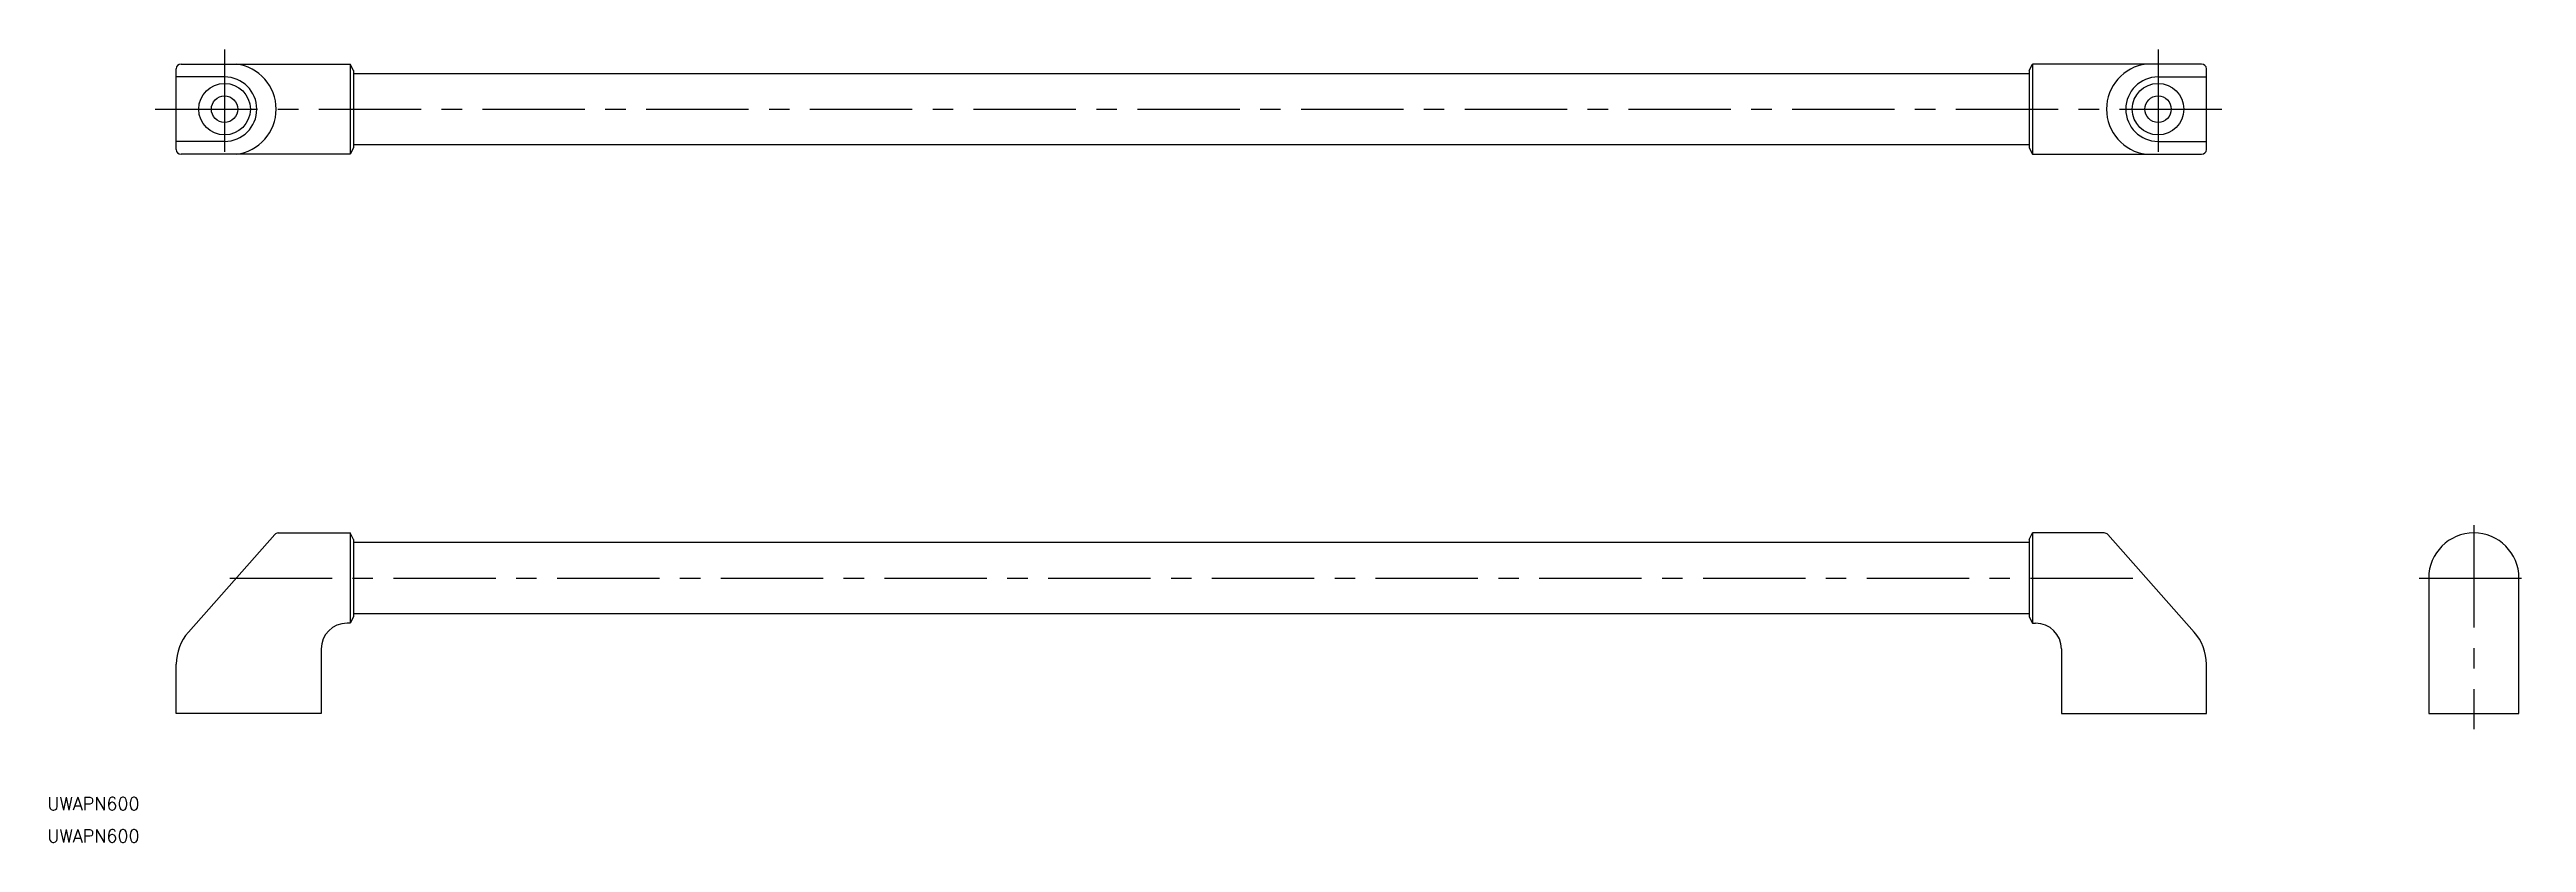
# Model space of a CAD drawing. Extents: x 11 to 779, y 10 to 256.
import ezdxf

# ---------------------------------------------------------------- set-up
doc = ezdxf.new("R2010")
doc.units = 0
doc.linetypes.add('CENTER', pattern=[50.8, 31.75, -6.35, 6.35, -6.35])
doc.layers.get('0').update_dxf_attribs({"linetype": 'CONTINUOUS'})
doc.layers.add('CENTER', color=1, linetype='CENTER')
doc.styles.get("Standard").update_dxf_attribs({"font": 'txt.shx'})

msp = doc.modelspace()

# ---------------------------------------------------------------- linework, layer by layer
at = {"color": 7, "linetype": 'CONTINUOUS'}
for p, q in [((50, 224.94), (50, 249.94)), ((65, 247.44), (50, 247.44)), ((51.5, 251.44), (104, 251.44)), ((104, 251.44), (104, 223.44)), ((105, 249.44), (104, 251.44)), ((105, 249.44), (105, 225.44)), ((625, 248.44), (105, 248.44)), ((625, 249.44), (626, 251.44)), ((625, 249.44), (625, 225.44)), ((626, 251.44), (626, 223.44)), ((678.5, 251.44), (626, 251.44)), ((665, 247.44), (680, 247.44)), ((680, 224.94), (680, 249.94)), ((65, 227.44), (50, 227.44)), ((104, 223.44), (51.5, 223.44)), ((105, 225.44), (104, 223.44)), ((105, 226.44), (625, 226.44)), ((625, 225.44), (626, 223.44)), ((626, 223.44), (678.5, 223.44)), ((665, 227.44), (680, 227.44)), ((80.55, 105.49), (53.77, 75.26)), ((81.68, 106), (104, 106)), ((105, 104), (104, 106)), ((104, 106), (104, 78)), ((105, 104), (105, 80)), ((625, 103), (105, 103)), ((625, 104), (626, 106)), ((625, 104), (625, 80)), ((626, 106), (626, 78)), ((648.32, 106), (626, 106)), ((649.45, 105.49), (676.23, 75.26)), ((749, 92), (749, 50)), ((777, 50), (777, 92)), ((104, 78), (103, 78)), ((105, 80), (104, 78)), ((105, 81), (625, 81)), ((625, 80), (626, 78)), ((626, 78), (627, 78)), ((95, 70), (95, 50)), ((635, 70), (635, 50)), ((50, 50), (50, 65.31)), ((680, 50), (680, 65.31)), ((95, 50), (50, 50)), ((635, 50), (680, 50)), ((749, 50), (777, 50))]:
    msp.add_line(p, q, dxfattribs=at)
for centre, radius in [((65, 237.44), 8), ((65, 237.44), 4.1), ((665, 237.44), 8), ((665, 237.44), 4.1)]:
    msp.add_circle(centre, radius, dxfattribs=at)
for centre, radius, start, end in [((51.5, 249.94), 1.5, 90, 180), ((65, 237.44), 10, 270, 90), ((66.9, 237.44), 14.1, 276.93646, 83.06354), ((663.1, 237.44), 14.1, 96.93646, 263.06354), ((665, 237.44), 10, 90, 270), ((678.5, 249.94), 1.5, 0, 90), ((51.5, 224.94), 1.5, 180, 270), ((678.5, 224.94), 1.5, 270, 0), ((81.68, 104.5), 1.5, 90, 138.46823), ((648.32, 104.5), 1.5, 41.53177, 90), ((763, 92), 14, 0, 180), ((103, 70), 8, 90, 180), ((627, 70), 8, 0, 90), ((65, 65.31), 15, 138.46823, 180), ((665, 65.31), 15, 0, 41.53177)]:
    msp.add_arc(centre, radius, start, end, dxfattribs=at)
at = {"layer": 'CENTER', "color": 1, "linetype": 'CENTER'}
for p, q in [((65, 255.92), (65, 218.6)), ((665, 255.92), (665, 218.6)), ((43.46, 237.44), (686.54, 237.44)), ((763, 108.38), (763, 45.12)), ((66.6, 92), (663.4, 92)), ((746.03, 92), (779.33, 92))]:
    msp.add_line(p, q, dxfattribs=at)

# ---------------------------------------------------------------- texts
at = {"color": 7, "linetype": 'CONTINUOUS'}
for p in [(10, 20), (10, 10)]:
    msp.add_text('UWAPN600', height=4, dxfattribs=at).set_placement(p)

doc.saveas('drawing.dxf')
